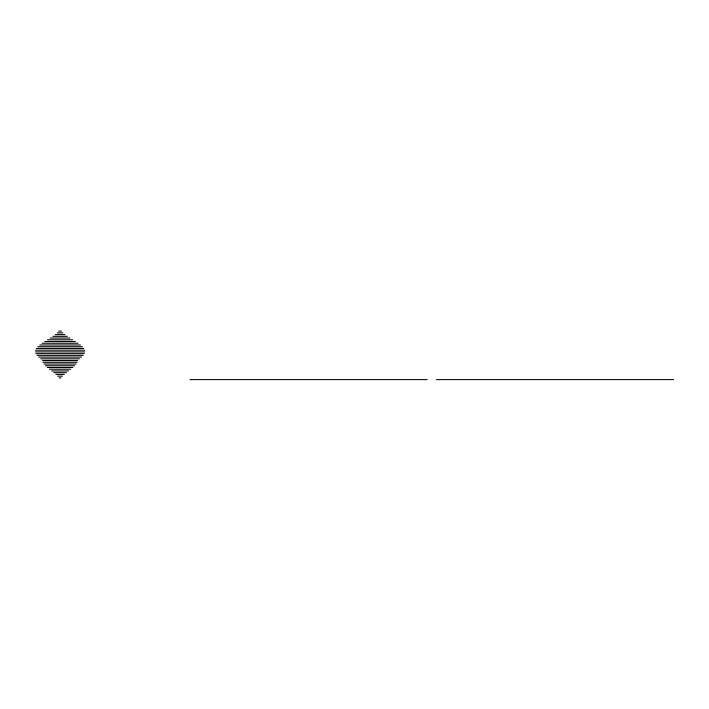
<?xml version="1.0" encoding="UTF-8"?>
<svg xmlns="http://www.w3.org/2000/svg" width="709" height="709" viewBox="0 0 709 709"><rect width="100%" height="100%" fill="white"/><g stroke="black" fill="none" stroke-linecap="round" stroke-linejoin="round"><path stroke-width="1.06" d="M58.82 331.13L61.346 331.13M57.234 332.858L62.924 332.858M55.24 334.595L64.927 334.595M52.883 336.323L67.275 336.323M50.268 338.051L69.899 338.051M47.512 339.788L72.655 339.788M44.738 341.516L75.42 341.516M42.115 343.245L78.052 343.245M39.766 344.982L80.401 344.982M37.834 346.71L82.333 346.71M36.416 348.438L83.742 348.438M35.61 350.175L84.548 350.175M35.45 351.903L84.717 351.903M35.937 353.631L84.22 353.631M37.045 355.369L83.121 355.369M38.694 357.097L81.464 357.097M40.785 358.825L79.373 358.825M42.602 360.562L77.565 360.562M43.054 362.29L77.113 362.29M44.038 364.018L76.129 364.018M45.482 365.755L74.675 365.755M47.308 367.484L72.85 367.484M49.391 369.212L70.776 369.212M51.597 370.949L68.569 370.949M53.795 372.677L66.362 372.677M55.86 374.405L64.306 374.405M57.677 376.142L62.489 376.142M59.157 377.87L61.001 377.87M190.083 379.599L427.119 379.599M436.514 379.599L673.55 379.599"/></g></svg>
